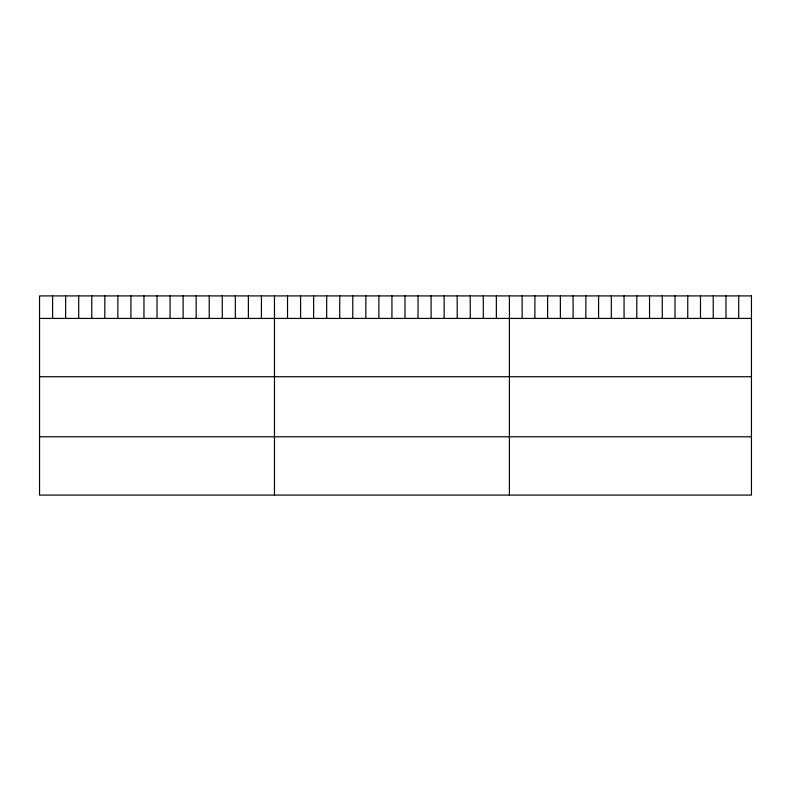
<?xml version="1.0" encoding="UTF-8"?>
<svg xmlns="http://www.w3.org/2000/svg" width="791" height="791" viewBox="0 0 791 791"><rect width="100%" height="100%" fill="white"/><g stroke="black" fill="none" stroke-linecap="round" stroke-linejoin="round"><path stroke-width="1.19" d="M39.55 318.427L751.45 318.427M39.55 376.724L751.45 376.724M39.55 436.79L751.45 436.79M738.715 295.913L738.715 318.427M725.97 295.913L725.97 318.427M713.235 295.913L713.235 318.427M700.49 295.913L700.49 318.427M687.755 295.913L687.755 318.427M675.01 295.913L675.01 318.427M662.275 295.913L662.275 318.427M649.54 295.913L649.54 318.427M636.795 295.913L636.795 318.427M624.059 295.913L624.059 318.427M611.314 295.913L611.314 318.427M598.579 295.913L598.579 318.427M585.844 295.913L585.844 318.427M573.099 295.913L573.099 318.427M560.364 295.913L560.364 318.427M547.619 295.913L547.619 318.427M534.884 295.913L534.884 318.427M522.139 295.913L522.139 318.427M509.404 295.913L509.404 495.087M496.353 295.913L496.353 318.427M483.301 295.913L483.301 318.427M470.25 295.913L470.25 318.427M457.198 295.913L457.198 318.427M444.147 295.913L444.147 318.427M431.095 295.913L431.095 318.427M418.043 295.913L418.043 318.427M404.992 295.913L404.992 318.427M391.94 295.913L391.94 318.427M378.889 295.913L378.889 318.427M365.838 295.913L365.838 318.427M352.786 295.913L352.786 318.427M339.735 295.913L339.735 318.427M326.683 295.913L326.683 318.427M313.632 295.913L313.632 318.427M300.58 295.913L300.58 318.427M287.529 295.913L287.529 318.427M274.477 295.913L274.477 495.087M261.425 295.913L261.425 318.427M248.374 295.913L248.374 318.427M235.322 295.913L235.322 318.427M222.271 295.913L222.271 318.427M209.22 295.913L209.22 318.427M196.168 295.913L196.168 318.427M183.117 295.913L183.117 318.427M170.065 295.913L170.065 318.427M157.014 295.913L157.014 318.427M143.962 295.913L143.962 318.427M130.911 295.913L130.911 318.427M117.859 295.913L117.859 318.427M104.808 295.913L104.808 318.427M91.756 295.913L91.756 318.427M78.704 295.913L78.704 318.427M65.653 295.913L65.653 318.427M52.602 295.913L52.602 318.427M751.45 295.913L39.55 295.913L39.55 495.087L751.45 495.087L751.45 295.913"/></g></svg>
